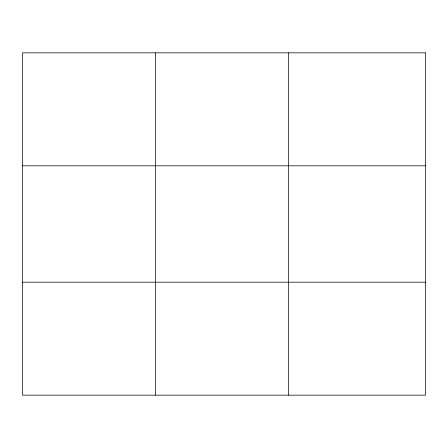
<?xml version="1.0" encoding="UTF-8"?>
<svg xmlns="http://www.w3.org/2000/svg" width="448" height="448" viewBox="0 0 448 448"><rect width="100%" height="100%" fill="white"/><g stroke="black" fill="none" stroke-linecap="round" stroke-linejoin="round"><path stroke-width="0.67" d="M155.456 52.842L155.456 395.158M288.512 52.842L288.512 395.158M22.4 165.805L425.6 165.805M22.4 282.195L425.6 282.195M425.6 52.842L425.6 395.158L22.4 395.158L22.4 52.842L425.6 52.842"/></g></svg>
